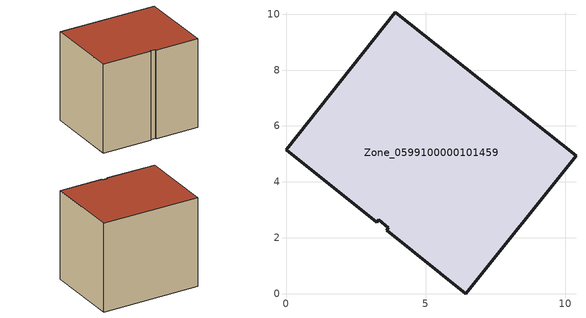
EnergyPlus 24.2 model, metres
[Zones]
Zone_0599100000101459
 floor ground (C_G): 0,5.15 3.91,10.06 10.38,4.94 6.44,0 3.6,2.27 3.66,2.36 3.31,2.64 3.25,2.56 z0.62
 wall outside (C_F): 3.91,10.06 0,5.15 3.25,2.56 3.31,2.64 3.66,2.36 3.6,2.27 6.44,0 10.38,4.94 3.91,10.06 z0.62:8.05
 roof outside (C_R): 3.6,2.27 6.44,0 10.38,4.94 3.91,10.06 0,5.15 3.25,2.56 3.31,2.64 3.66,2.36 z8.05
[BUILDING]
Pand.0599100000101459: North Axis=0; Terrain=City; Loads Convergence Tolerance Value=0.04; Temperature Convergence Tolerance Value=0.4; Solar Distribution=FullExterior; Maximum Number of Warmup Days=25; Minimum Number of Warmup Days=1
[Site:Location]
Rotterdam.The.Hague.AP_ZH_NLD Design_Conditions: Latitude=51.96; Longitude=4.45; Time Zone=1; Elevation=-4.5
[SITE:GROUNDTEMPERATURE:BUILDINGSURFACE]
18, 18, 18, 18, 18, 18, 18, 18, 18, 18, 18, 18
[MATERIAL] Thermal Absorptance=0.9; Solar Absorptance=0.7; Visible Absorptance=0.7
Name | Roughness | Thickness | Conductivity | Density | Specific Heat
G.TC.1965-1974 | MediumSmooth | 0.15 | 0.882353 | 540 | 1210
F.TC.1965-1974 | Rough | 0.3 | 0.697674 | 1920 | 840
R.TC.1965-1974 | MediumRough | 0.2 | 0.232558 | 1500 | 1000
[CONSTRUCTION]
C_G: G.TC.1965-1974
C_F: F.TC.1965-1974
C_R: R.TC.1965-1974
[ZONE]
Zone_0599100000101459: Type=1; Multiplier=1; Ceiling Height=Autocalculate; Volume=Autocalculate; Floor Area=autocalculate; Part of Total Floor Area=Yes
[ZONEINFILTRATION:DESIGNFLOWRATE]
Infil_Zone_0599100000101459: Zone or ZoneList or Space or SpaceList=Zone_0599100000101459; Schedule=AlwaysOn; Design Flow Rate Calculation Method=Flow/Area; Flow Rate per Floor Area=0.003; Constant Term Coefficient=1; Temperature Term Coefficient=0; Velocity Term Coefficient=0; Velocity Squared Term Coefficient=0
[HVACTEMPLATE:ZONE:IDEALLOADSAIRSYSTEM]
Zone_0599100000101459: Maximum Heating Supply Air Temperature=50; Minimum Cooling Supply Air Temperature=13; Maximum Heating Supply Air Humidity Ratio=0.0156; Minimum Cooling Supply Air Humidity Ratio=0.0077; Heating Limit=NoLimit; Cooling Limit=NoLimit; Dehumidification Control Type=ConstantSensibleHeatRatio; Cooling Sensible Heat Ratio=0.7; Dehumidification Setpoint=60; Humidification Control Type=None; Humidification Setpoint=30; Outdoor Air Method=None; Outdoor Air Flow Rate per Person=0.00944; Outdoor Air Flow Rate per Zone Floor Area=0; Outdoor Air Flow Rate per Zone=0; Demand Controlled Ventilation Type=None; Outdoor Air Economizer Type=NoEconomizer; Heat Recovery Type=None; Sensible Heat Recovery Effectiveness=0.7; Latent Heat Recovery Effectiveness=0.65
[ZONECONTROL:THERMOSTAT]
ThermostatControl_Zone_0599100000101459: Zone or ZoneList=Zone_0599100000101459; Control Type Schedule=DualSetpointControlType; Control 1=Thermostat_Zone_0599100000101459; Temperature Difference Between Cutout And Setpoint=0
[THERMOSTATSETPOINT:DUALSETPOINT]
Thermostat_Zone_0599100000101459: Heating Setpoint Temperature Schedule=HeatingSetpoint_Zone_0599100000101459; Cooling Setpoint Temperature Schedule=CoolingSetpoint_Zone_0599100000101459
[SCHEDULE:COMPACT]
HeatingSetpoint_Zone_0599100000101459: Through: 12/31, For: AllDays, Until: 24:00, 21
CoolingSetpoint_Zone_0599100000101459: Through: 12/31, For: AllDays, Until: 24:00, 24
DualSetpointControlType: Through: 12/31, For: AllDays, Until: 24:00, 4
AlwaysOn: Through: 12/31, For: AllDays, Until: 24:00, 1
